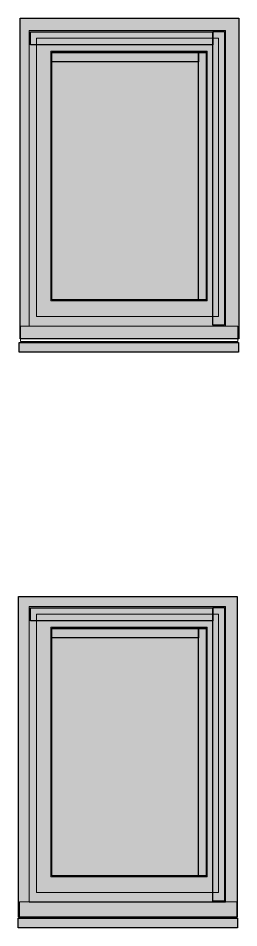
# Model space of a CAD drawing. Header units: millimetres. Extents: x 3716 to 41668, y 402 to 28530.
# Drawn here: x 20800 to 21913, y 8526 to 13107 of the extents above; entities that cross this region are included whole.
import ezdxf

# ---------------------------------------------------------------- set-up
doc = ezdxf.new("R2010")
doc.units = ezdxf.units.MM
doc.header["$LTSCALE"] = 50
doc.layers.add('02_Grundstuecksgrenze', color=8, linetype='Continuous')
doc.layers.add('05_Linien_stark', color=7, linetype='Continuous')

msp = doc.modelspace()

# ---------------------------------------------------------------- hatches: boundary and pattern name
at = {"layer": '02_Grundstuecksgrenze', "transparency": 33554482}
for points in [[(20809.8, 13107.1), (21912.8, 13107.1), (21912.8, 11491.8), (20809.8, 11491.8)], [(20809.8, 13107.1), (21912.8, 13107.1), (21912.8, 11491.8), (20809.8, 11491.8)], [(20801.3, 10194.3), (21904.3, 10194.3), (21904.3, 8579), (20801.3, 8579)], [(20801.3, 10194.3), (21904.3, 10194.3), (21904.3, 8579), (20801.3, 8579)]]:
    msp.add_hatch(color=7, dxfattribs=at).paths.add_polyline_path(points)
at = {"layer": '02_Grundstuecksgrenze', "transparency": 33554572}
for points in [[(20862.4, 13038.5), (21781.9, 13038.5), (21781.9, 12973.5), (20862.4, 12973.5)], [(20862.4, 13038.5), (21781.9, 13038.5), (21781.9, 12973.5), (20862.4, 12973.5)], [(21781.2, 13040.1), (21841.1, 13040.1), (21841.1, 11560.8), (21781.2, 11560.8)], [(21781.2, 13040.1), (21841.1, 13040.1), (21841.1, 11560.8), (21781.2, 11560.8)], [(20967.9, 12934.2), (21708.7, 12934.2), (21708.7, 12887.5), (20967.9, 12887.5)], [(20967.9, 12934.2), (21708.7, 12934.2), (21708.7, 12887.5), (20967.9, 12887.5)], [(21708.7, 12933.7), (21747.9, 12933.7), (21747.9, 11684), (21708.7, 11684)], [(21708.7, 12933.7), (21747.9, 12933.7), (21747.9, 11684), (21708.7, 11684)], [(20805.7, 11473.8), (21910.6, 11473.8), (21910.6, 11425), (20805.7, 11425)], [(20805.7, 11473.8), (21910.6, 11473.8), (21910.6, 11425), (20805.7, 11425)], [(20862.4, 10137.4), (21781.9, 10137.4), (21781.9, 10072.4), (20862.4, 10072.4)], [(20862.4, 10137.4), (21781.9, 10137.4), (21781.9, 10072.4), (20862.4, 10072.4)], [(21781.2, 10139), (21841.1, 10139), (21841.1, 8659.7), (21781.2, 8659.7)], [(21781.2, 10139), (21841.1, 10139), (21841.1, 8659.7), (21781.2, 8659.7)], [(20967.9, 10033.1), (21708.7, 10033.1), (21708.7, 9986.4), (20967.9, 9986.4)], [(20967.9, 10033.1), (21708.7, 10033.1), (21708.7, 9986.4), (20967.9, 9986.4)], [(21708.7, 10032.6), (21747.9, 10032.6), (21747.9, 8782.9), (21708.7, 8782.9)], [(21708.7, 10032.6), (21747.9, 10032.6), (21747.9, 8782.9), (21708.7, 8782.9)], [(20800.4, 8574.3), (21905.4, 8574.3), (21905.4, 8525.5), (20800.4, 8525.5)], [(20800.4, 8574.3), (21905.4, 8574.3), (21905.4, 8525.5), (20800.4, 8525.5)]]:
    msp.add_hatch(color=7, dxfattribs=at).paths.add_polyline_path(points)
at = {"layer": '02_Grundstuecksgrenze', "transparency": 33554590}
for points in [[(20970.5, 12936.4), (21751.1, 12936.4), (21751.1, 11687.9), (20970.5, 11687.9)], [(20970.5, 12936.4), (21751.1, 12936.4), (21751.1, 11687.9), (20970.5, 11687.9)], [(20970.5, 10035.2), (21751.1, 10035.2), (21751.1, 8786.8), (20970.5, 8786.8)], [(20970.5, 10035.2), (21751.1, 10035.2), (21751.1, 8786.8), (20970.5, 8786.8)]]:
    msp.add_hatch(color=7, dxfattribs=at).paths.add_polyline_path(points)

# ---------------------------------------------------------------- linework, layer by layer
at = {"layer": '02_Grundstuecksgrenze'}
for points in [[(20809.8, 13107.1), (21912.8, 13107.1), (21912.8, 11491.8), (20809.8, 11491.8)], [(20809.8, 13107.1), (21912.8, 13107.1), (21912.8, 11491.8), (20809.8, 11491.8)], [(20862.4, 13038.5), (21781.9, 13038.5), (21781.9, 12973.5), (20862.4, 12973.5)], [(20862.4, 13038.5), (21781.9, 13038.5), (21781.9, 12973.5), (20862.4, 12973.5)], [(21781.2, 13040.1), (21841.1, 13040.1), (21841.1, 11560.8), (21781.2, 11560.8)], [(21781.2, 13040.1), (21841.1, 13040.1), (21841.1, 11560.8), (21781.2, 11560.8)], [(20967.9, 12934.2), (21708.7, 12934.2), (21708.7, 12887.5), (20967.9, 12887.5)], [(20967.9, 12934.2), (21708.7, 12934.2), (21708.7, 12887.5), (20967.9, 12887.5)], [(20970.5, 12936.4), (21751.1, 12936.4), (21751.1, 11687.9), (20970.5, 11687.9)], [(20970.5, 12936.4), (21751.1, 12936.4), (21751.1, 11687.9), (20970.5, 11687.9)], [(21708.7, 12933.7), (21747.9, 12933.7), (21747.9, 11684), (21708.7, 11684)], [(21708.7, 12933.7), (21747.9, 12933.7), (21747.9, 11684), (21708.7, 11684)], [(20805.7, 11473.8), (21910.6, 11473.8), (21910.6, 11425), (20805.7, 11425)], [(20805.7, 11473.8), (21910.6, 11473.8), (21910.6, 11425), (20805.7, 11425)], [(20801.3, 10194.3), (21904.3, 10194.3), (21904.3, 8579), (20801.3, 8579)], [(20801.3, 10194.3), (21904.3, 10194.3), (21904.3, 8579), (20801.3, 8579)], [(20862.4, 10137.4), (21781.9, 10137.4), (21781.9, 10072.4), (20862.4, 10072.4)], [(20862.4, 10137.4), (21781.9, 10137.4), (21781.9, 10072.4), (20862.4, 10072.4)], [(21781.2, 10139), (21841.1, 10139), (21841.1, 8659.7), (21781.2, 8659.7)], [(21781.2, 10139), (21841.1, 10139), (21841.1, 8659.7), (21781.2, 8659.7)], [(20970.5, 10035.2), (21751.1, 10035.2), (21751.1, 8786.8), (20970.5, 8786.8)], [(20970.5, 10035.2), (21751.1, 10035.2), (21751.1, 8786.8), (20970.5, 8786.8)], [(20967.9, 10033.1), (21708.7, 10033.1), (21708.7, 9986.4), (20967.9, 9986.4)], [(20967.9, 10033.1), (21708.7, 10033.1), (21708.7, 9986.4), (20967.9, 9986.4)], [(21708.7, 10032.6), (21747.9, 10032.6), (21747.9, 8782.9), (21708.7, 8782.9)], [(21708.7, 10032.6), (21747.9, 10032.6), (21747.9, 8782.9), (21708.7, 8782.9)], [(20800.4, 8574.3), (21905.4, 8574.3), (21905.4, 8525.5), (20800.4, 8525.5)], [(20800.4, 8574.3), (21905.4, 8574.3), (21905.4, 8525.5), (20800.4, 8525.5)]]:
    msp.add_lwpolyline(points, close=True, dxfattribs=at)
at = {"layer": '05_Linien_stark', "lineweight": 20}
for points in [[(20856.5, 13045.3), (21846, 13045.3), (21846, 11555.9), (20856.5, 11555.9)], [(20856.5, 13045.3), (21846, 13045.3), (21846, 11555.9), (20856.5, 11555.9)], [(20893.5, 13006.6), (21810.7, 13006.6), (21810.7, 11604.6), (20893.5, 11604.6)], [(20893.5, 13006.6), (21810.7, 13006.6), (21810.7, 11604.6), (20893.5, 11604.6)], [(20965.5, 12940.2), (21753.2, 12940.2), (21753.2, 11683.2), (20965.5, 11683.2)], [(20965.5, 12940.2), (21753.2, 12940.2), (21753.2, 11683.2), (20965.5, 11683.2)], [(20812.6, 11555.2), (21908.6, 11555.2), (21908.6, 11479.2), (20812.6, 11479.2)], [(20812.6, 11555.2), (21908.6, 11555.2), (21908.6, 11479.2), (20812.6, 11479.2)], [(20856.5, 10144.2), (21846, 10144.2), (21846, 8654.8), (20856.5, 8654.8)], [(20856.5, 10144.2), (21846, 10144.2), (21846, 8654.8), (20856.5, 8654.8)], [(20893.5, 10105.5), (21810.7, 10105.5), (21810.7, 8703.5), (20893.5, 8703.5)], [(20893.5, 10105.5), (21810.7, 10105.5), (21810.7, 8703.5), (20893.5, 8703.5)], [(20965.5, 10039.1), (21753.2, 10039.1), (21753.2, 8782.1), (20965.5, 8782.1)], [(20965.5, 10039.1), (21753.2, 10039.1), (21753.2, 8782.1), (20965.5, 8782.1)], [(20807.4, 8655.7), (21903.4, 8655.7), (21903.4, 8579.7), (20807.4, 8579.7)], [(20807.4, 8655.7), (21903.4, 8655.7), (21903.4, 8579.7), (20807.4, 8579.7)]]:
    msp.add_lwpolyline(points, close=True, dxfattribs=at)

doc.saveas('drawing.dxf')
